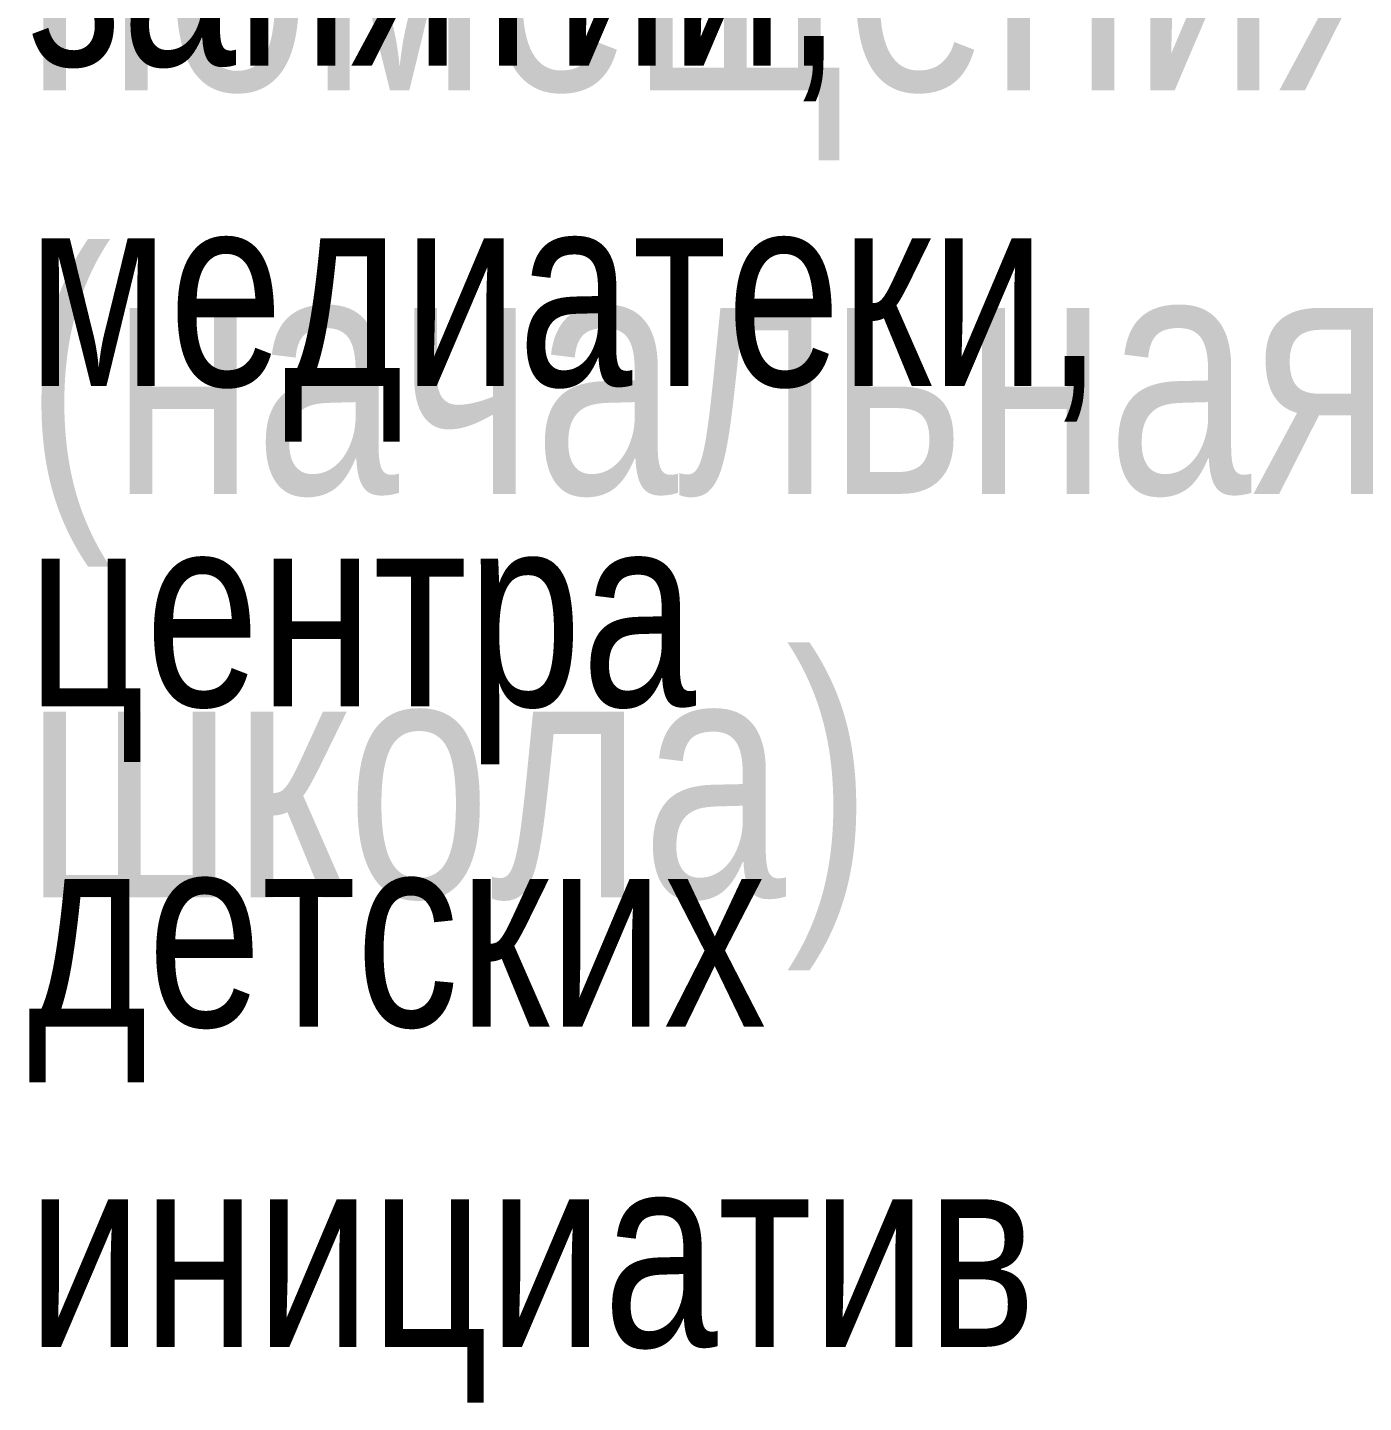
# Model space of a CAD drawing. Header units: millimetres. Extents: x 0 to 168960, y -92093 to 443706.
# Drawn here: x 27271 to 98416, y -92093 to -18840 of the extents above; entities that cross this region are included whole.
import ezdxf
from ezdxf.enums import TextEntityAlignment as Align

# ---------------------------------------------------------------- set-up
doc = ezdxf.new("R2018")
doc.units = ezdxf.units.MM
for name, color, linetype, lineweight in [('_0', 7, 'Continuous', 15), ('АР_Названия помещений', 124, 'Continuous', 5), ('АР_Номер помещения', 1, 'Continuous', 25), ('АР_Помещения_площадь', 19, 'Continuous', 9)]:
    doc.layers.add(name, color=color, linetype=linetype, lineweight=lineweight)
doc.styles.add('ISOCPEUR', font='isocpeur.ttf', dxfattribs={"height": 175})
doc.styles.get("Standard").update_dxf_attribs({"font": 'arial.ttf'})

# ---------------------------------------------------------------- blocks, each defined once
blk = doc.blocks.new('*U291')
at = {"color": 8, "style": 'ISOCPEUR', "width": 0.7, "flags": 1}
blk.add_attdef('КАТЕГОРИЯ', (-499, -2092), '', height=250, dxfattribs=at)
at = {"layer": 'АР_Номер помещения', "color": 8, "style": 'ISOCPEUR', "width": 0.7}
blk.add_attdef('НОМЕР_ПОМЕЩЕНИЯ', text='', height=300, dxfattribs=at).set_placement((-12940, 2670), align=Align.MIDDLE_CENTER)
at = {"layer": 'АР_Помещения_площадь', "color": 8, "style": 'ISOCPEUR', "width": 0.7}
blk.add_attdef('ПЛОЩАДЬ_ПОМЕЩЕНИЯ', text='', height=200, dxfattribs=at).set_placement((-4655, 1558), align=Align.MIDDLE_RIGHT)
at = {"layer": 'АР_Помещения_площадь', "color": 8, "lineweight": 30, "width": 0.7, "flags": 104}
blk.add_attdef('ИМЯ_ПОМЕЩЕНИЯ', text='', height=100, dxfattribs=at).set_placement((158, 1217), align=Align.MIDDLE_CENTER)
blk = doc.blocks.new('*U376')
at = {"color": 8, "style": 'ISOCPEUR', "width": 0.7, "flags": 1}
blk.add_attdef('КАТЕГОРИЯ', (-499, -2092), '', height=250, dxfattribs=at)
at = {"layer": 'АР_Номер помещения', "color": 8, "style": 'ISOCPEUR', "width": 0.7}
blk.add_attdef('НОМЕР_ПОМЕЩЕНИЯ', text='', height=300, dxfattribs=at).set_placement((-26406, 7423), align=Align.MIDDLE_CENTER)
at = {"layer": 'АР_Помещения_площадь', "color": 8, "style": 'ISOCPEUR', "width": 0.7}
blk.add_attdef('ПЛОЩАДЬ_ПОМЕЩЕНИЯ', text='', height=200, dxfattribs=at).set_placement((-26003, 8282), align=Align.MIDDLE_RIGHT)
at = {"layer": 'АР_Помещения_площадь', "color": 8, "lineweight": 30, "width": 0.7, "flags": 104}
blk.add_attdef('ИМЯ_ПОМЕЩЕНИЯ', text='', height=100, dxfattribs=at).set_placement((158, 1217), align=Align.MIDDLE_CENTER)

msp = doc.modelspace()

# ---------------------------------------------------------------- block references
at = {"layer": '_0'}
ref = msp.add_blockref('*U376', (50201.224, 200400.52), dxfattribs=at)
lines = msp.add_mtext('\\W0.8000;Кабинет иностранного языка с возможностью\\P деления трансформируемой перегородкой на два\\P помещения (начальная школа)', dxfattribs={"layer": 'АР_Названия помещений', "color": 8, "insert": (27156.094, 205742.286), "char_height": 12899.00703, "width": 1974.98425, "attachment_point": 1})
ref.add_attrib('ИМЯ_ПОМЕЩЕНИЯ', '', (27156.094, 205742.286), dxfattribs={"flags": 104}).embed_mtext(lines)
ref = msp.add_blockref('*U291', (40137.892, 140089.43), dxfattribs=at)
lines = msp.add_mtext('\\W0.8000;Информационный\\Pбиблиотечный центр с зонами для индивидуальных и\\Pгрупповых занятий, медиатеки, центра детских\\Pинициатив', dxfattribs={"layer": 'АР_Названия помещений', "color": 8, "insert": (27266.339, 142924.796), "char_height": 10235.71028, "width": 1779.62855, "attachment_point": 1})
ref.add_attrib('ИМЯ_ПОМЕЩЕНИЯ', '', (27266.339, 142924.796), dxfattribs={"flags": 104}).embed_mtext(lines)

doc.saveas('drawing.dxf')
